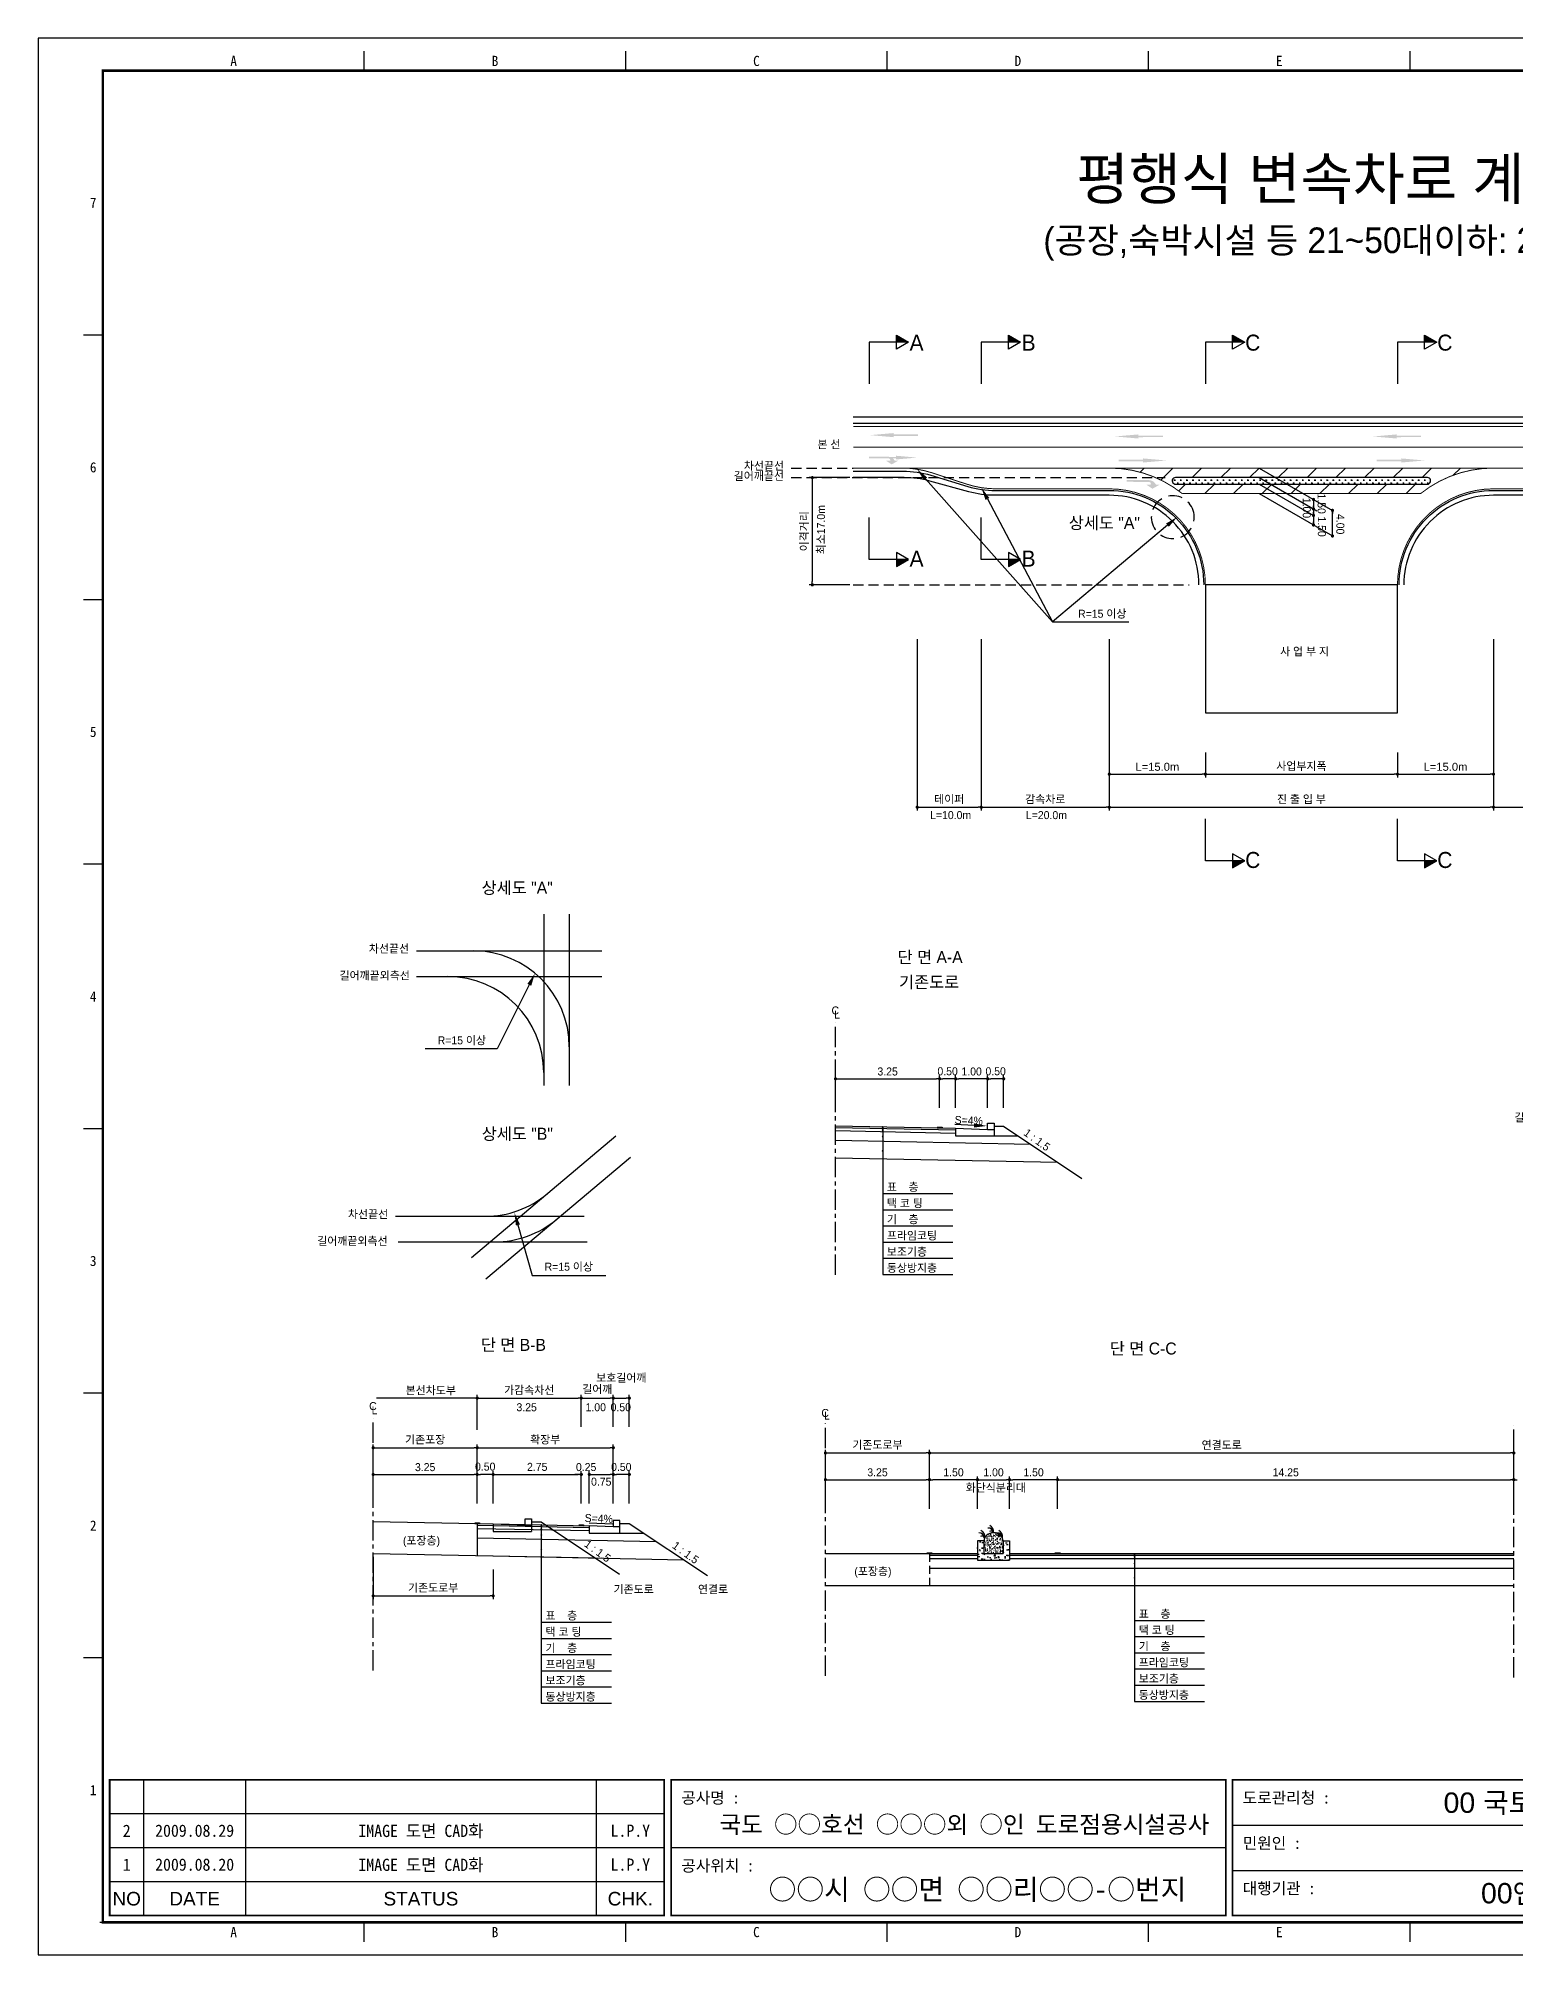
# Model space of a CAD drawing. Header units: millimetres. Extents: x 482 to 906, y -3 to 296.
# Drawn here: x 482.5 to 713.2, y -3.2 to 296.2 of the extents above; entities that cross this region are included whole.
import ezdxf
from ezdxf.enums import TextEntityAlignment as Align

# ---------------------------------------------------------------- set-up
doc = ezdxf.new("R2010")
doc.units = ezdxf.units.MM
doc.linetypes.add('CENTER', pattern=[50.8, 31.75, -6.35, 6.35, -6.35])
doc.linetypes.add('HIDDEN', pattern=[9.525, 6.35, -3.175])
for name, color, linetype in [('CC-GSTR-0004', 4, 'Continuous'), ('CM-LANE-0030', 30, 'Continuous'), ('CZ-DIMT-0002', 7, 'Continuous'), ('CZ-EXST-0002', 1, 'Continuous'), ('CZ-LIN1-0007', 7, 'Continuous'), ('CZ-LIN2-0003', 3, 'Continuous'), ('CZ-LINE-0001', 7, 'Continuous'), ('CZ-TEXT-BOX0', 7, 'Continuous'), ('TITLE', 7, 'Continuous')]:
    doc.layers.add(name, color=color, linetype=linetype)
doc.styles.add('견고딕', font='arial.ttf')
doc.styles.add('돋움', font='')
doc.styles.add('돋음체', font='')
doc.styles.get('돋움').set_extended_font_data('Dotum')
doc.styles.get('돋음체').set_extended_font_data('DotumChe')

# ---------------------------------------------------------------- blocks, each defined once
blk = doc.blocks.new('_Dot')
at = {"color": 0, "linetype": 'ByBlock', "lineweight": -2}
blk.add_line((-0.5, 0), (-1, 0), dxfattribs=at)
at = {"color": 0, "linetype": 'ByBlock', "const_width": 0.5}
blk.add_lwpolyline([(-0.25, 0, 1), (0.25, 0, 1)], format="xyb", close=True, dxfattribs=at)

msp = doc.modelspace()

# ---------------------------------------------------------------- hatches: boundary and pattern name
at = {"layer": 'CM-LANE-0030'}
h = msp.add_hatch(dxfattribs=at)
h.set_pattern_fill('ANSI31', color=256, style=0)
h.set_pattern_definition([(45, (65.451, -1.4455), (-2.245064, 2.245064), [])])
h.paths.add_polyline_path([(709.71, 229.04), (649.71, 229.04, -0.170323), (661.11, 225.04), (698.31, 225.04, -0.170323)])
h.paths.add_polyline_path([(699.39, 227.54, -0.750696), (699.66, 226.62, 0.001926), (699.54, 226.54), (659.88, 226.54, 0.001926), (659.76, 226.62, -0.750696), (660.03, 227.54)], flags=16)
at = {"layer": 'CZ-EXST-0002'}
h = msp.add_hatch(dxfattribs=at)
h.set_pattern_fill('AR-CONC', color=256, scale=0.01, style=0)
h.set_pattern_definition([(50, (-478.9853, 3542.2936), (1.8218467, -0.15939086), [0.1905, -2.0955]), (355, (-478.9853, 3542.2936), (-0.3524283, 1.9105664), [0.1524, -1.6764]), (100.451, (-478.8335, 3542.2803), (1.469425, 1.7511669), [0.1619, -1.7809]), (46.1842, (-478.9853, 3542.8016), (2.7107904, -0.4204233), [0.28575, -3.14325]), (96.6356, (-478.7594, 3542.7666), (2.3740423, 2.4742556), [0.24285, -2.67135]), (351.184, (-478.9853, 3542.8016), (2.374046, 2.4742512), [0.2286, -2.5146]), (21, (-478.7313, 3542.6746), (1.5161488, -1.0226552), [0.1905, -2.0955]), (326, (-478.7313, 3542.6746), (0.6180203, 1.8418797), [0.1524, -1.6764]), (71.4514, (-478.605, 3542.5894), (2.1341649, 0.8192286), [0.1619, -1.7809]), (37.5, (-478.9853, 3542.2936), (0.03088603, 0.84555039), [0, -1.65608, 0, -1.7018, 0, -1.68275]), (7.5, (-478.9853, 3542.2936), (0.66819663, 1.00180575), [0, -0.97028, 0, -1.61798, 0, -0.64135]), (327.5, (-479.55175, 3542.2936), (1.35590595, -0.05728744), [0, -0.635, 0, -1.9812, 0, -2.6289]), (317.5, (-479.8057, 3542.2936), (1.4812918, 0.2542649), [0, -0.8255, 0, -1.31572, 0, -1.8669])])
h.paths.add_polyline_path([(634.13, 58.45), (634.13, 61.45), (633.13, 61.45), (633.13, 59.45), (630.13, 59.45), (630.13, 61.45), (629.13, 61.45), (629.13, 58.45)])
h = msp.add_hatch(dxfattribs=at)
h.set_pattern_fill('AR-SAND', color=256, scale=0.01, style=0)
h.set_pattern_definition([(37.5, (-478.98533, 3542.29362), (-0.016000313, 0.489413237), [0, -0.38608, 0, -0.4318, 0, -0.41275]), (7.5, (-478.9853, 3542.2936), (0.44952328, 0.7168251), [0, -0.20828, 0, -0.34798, 0, -0.13335]), (327.5, (-479.29775, 3542.2936), (0.79099237, 0.001437185), [0, -0.127, 0, -0.4572, 0, -0.5969]), (317.5, (-479.29775, 3542.2936), (0.76355645, 0.22292932), [0, -0.0635, 0, -0.29972, 0, -0.3429])])
edge = h.paths.add_edge_path()
edge.add_ellipse((631.63, 61.45), major_axis=(-1.5, 0), ratio=0.829212, start_angle=180, end_angle=360)
edge.add_line((630.13, 61.45), (630.13, 59.45))
edge.add_line((630.13, 59.45), (633.13, 59.45))
edge.add_line((633.13, 59.45), (633.13, 61.45))
at = {"layer": 'CZ-LIN1-0007'}
for points in [[(616.01, 234.5), (616.01, 234.29), (619.84, 234.29), (619.84, 234.07), (616.01, 234.07), (616.01, 233.86), (612.36, 234.18)], [(654.25, 234.29), (654.25, 234.08), (658.07, 234.08), (658.07, 233.87), (654.25, 233.86), (654.25, 233.65), (650.6, 233.97)], [(694.57, 234.29), (694.57, 234.08), (698.4, 234.08), (698.4, 233.87), (694.57, 233.86), (694.57, 233.65), (690.92, 233.97)], [(615.28, 230.79, -0.267976), (616.19, 230.18), (616.74, 230.18), (615.71, 229.6), (614.88, 230.17), (615.49, 230.18, 0.504994), (615.21, 230.55), (612.16, 230.56), (612.17, 230.8)], [(616.41, 230.96), (616.41, 230.77), (612.98, 230.77), (612.98, 230.57), (616.41, 230.57), (616.41, 230.38), (619.68, 230.67)], [(654.97, 230.54), (654.97, 230.33), (651.15, 230.33), (651.15, 230.11), (654.97, 230.11), (654.97, 229.9), (658.62, 230.22)], [(695.3, 230.54), (695.3, 230.33), (691.47, 230.33), (691.47, 230.11), (695.3, 230.11), (695.3, 229.9), (698.95, 230.22)], [(655.95, 227.15, -0.267976), (656.98, 226.46), (657.61, 226.46), (656.44, 225.8), (655.49, 226.45), (656.19, 226.46, 0.504994), (655.88, 226.87), (652.41, 226.89), (652.42, 227.17)], [(623.59, 125.94), (623.59, 126.07), (622.84, 126.08), (622.84, 125.96)], [(551.37, 64.14), (551.37, 64.26), (550.62, 64.28), (550.62, 64.15)], [(567.62, 63.81), (567.62, 63.94), (566.87, 63.95), (566.87, 63.83)], [(622.01, 59.45), (622.01, 59.57), (621.26, 59.57), (621.26, 59.45)], [(642.01, 59.45), (642.01, 59.57), (641.26, 59.57), (641.26, 59.45)]]:
    msp.add_hatch(color=256, dxfattribs=at).paths.add_polyline_path(points)
at = {"layer": 'CZ-LIN2-0003'}
h = msp.add_hatch(dxfattribs=at)
h.set_pattern_fill('CROSS', color=256, scale=0.075, style=0)
h.set_pattern_definition([(0, (65.45086, -1.44546), (0.47625, 0.47625), [0.238125, -0.714375]), (90, (65.5699, -1.56452), (-0.47625, 0.47625), [0.238125, -0.714375])])
h.paths.add_polyline_path([(699.54, 226.54, -0.001926), (699.66, 226.62, 0.750696), (699.39, 227.54), (660.03, 227.54, 0.750696), (659.76, 226.62, -0.001926), (659.88, 226.54)])
at = {"layer": 'CZ-LINE-0001'}
for points in [[(616.46, 249.81), (616.46, 248.71), (618.36, 248.71)], [(633.95, 249.81), (633.95, 248.71), (635.85, 248.71)], [(668.95, 249.81), (668.95, 248.71), (670.85, 248.71)], [(698.95, 249.81), (698.95, 248.71), (700.85, 248.71)], [(618.36, 214.76), (616.46, 214.76), (616.46, 213.66)], [(635.85, 214.76), (633.95, 214.76), (633.95, 213.66)], [(670.85, 167.68), (668.95, 167.68), (668.95, 166.58)], [(700.85, 167.68), (698.95, 167.68), (698.95, 166.58)]]:
    msp.add_hatch(color=256, dxfattribs=at).paths.add_polyline_path(points)

# ---------------------------------------------------------------- linework, layer by layer
at = {"color": 0, "linetype": 'ByBlock', "lineweight": -2}
for p, q in [((681.6, 223.88), (681.6, 223.63)), ((681.6, 222.88), (681.6, 223.13)), ((681.6, 222.38), (681.6, 222.13)), ((681.6, 221.88), (681.6, 222.13)), ((684.56, 222.18), (684.56, 221.93)), ((681.6, 220.38), (681.6, 220.63)), ((684.56, 218.68), (684.56, 218.93)), ((550.75, 83.74), (550.5, 83.74)), ((713.13, 71), (713.38, 71))]:
    msp.add_line(p, q, dxfattribs=at)
at = {"color": 0, "linetype": 'ByBlock', "const_width": 0.25}
for points in [[(681.6, 224.01, 1), (681.6, 224.26, 1)], [(681.6, 222.76, 1), (681.6, 222.51, 1)], [(681.6, 222.51, 1), (681.6, 222.76, 1)], [(681.6, 221.76, 1), (681.6, 221.51, 1)], [(684.56, 222.3, 1), (684.56, 222.55, 1)], [(681.6, 220.26, 1), (681.6, 220.01, 1)], [(684.56, 218.55, 1), (684.56, 218.3, 1)], [(550.87, 83.74, 1), (551.12, 83.74, 1)], [(713.01, 71, 1), (712.76, 71, 1)]]:
    msp.add_lwpolyline(points, format="xyb", close=True, dxfattribs=at)
at = {"layer": 'CC-GSTR-0004'}
for p, q in [((625.71, 125.9), (625.71, 124.7)), ((625.71, 125.9), (630.71, 125.7)), ((630.71, 125.7), (630.71, 126.7)), ((630.71, 126.7), (631.71, 126.7)), ((631.71, 126.7), (631.71, 124.7)), ((625.71, 124.7), (631.71, 124.7)), ((630.71, 125.7), (631.71, 125.7))]:
    msp.add_line(p, q, dxfattribs=at)
for points in [[(609.71, 237.04), (779.71, 237.04)], [(609.71, 236.04), (779.71, 236.04)], [(573.25, 63.64), (572.25, 63.64), (568.5, 63.79), (568.5, 62.64), (573.25, 62.64), (573.25, 64.64), (572.25, 64.64), (572.25, 63.64)]]:
    msp.add_lwpolyline(points, dxfattribs=at)
for points in [[(609.71, 228.54), (617.51, 228.54, -0.072993), (621.82, 227.91), (621.82, 227.91), (627.6, 226.17), (627.6, 226.17, 0.072993), (631.91, 225.54), (649.71, 225.54, -0.414214), (664.46, 210.79)], [(663.71, 210.79, 0.414214), (649.71, 224.79), (631.74, 224.79, -0.067192), (627.76, 225.33), (621.66, 227, 0.067192), (617.69, 227.54), (609.71, 227.54)], [(694.96, 210.79, -0.414214), (709.71, 225.54), (748.59, 225.54), (748.59, 225.54, 0.03724), (750.82, 225.71), (768.6, 228.37, -0.03724), (770.83, 228.54), (770.83, 228.54), (779.71, 228.54)], [(779.71, 227.54), (770.74, 227.54), (770.74, 227.54, 0.034174), (768.69, 227.4), (750.73, 224.93), (750.73, 224.93, -0.034174), (748.68, 224.79), (748.68, 224.79), (709.71, 224.79, 0.414214), (695.71, 210.79)]]:
    msp.add_lwpolyline(points, format="xyb", dxfattribs=at)
at = {"layer": 'CM-LANE-0030', "const_width": 0.15}
msp.add_lwpolyline([(609.71, 232.29), (779.71, 232.29)], dxfattribs=at)
msp.add_lwpolyline([(698.31, 225.04), (661.11, 225.04, 0.170323), (649.71, 229.04), (709.71, 229.04, 0.170323)], format="xyb", close=True, dxfattribs=at)
at = {"layer": 'CZ-EXST-0002'}
for p, q in [((561.39, 159.36), (561.39, 132.58)), ((565.38, 159.36), (565.38, 132.58)), ((541.5, 153.62), (570.45, 153.62)), ((541.5, 149.6), (570.45, 149.6)), ((550.11, 105.71), (572.66, 124.7)), ((552.32, 102.35), (574.92, 121.37)), ((538.24, 112.14), (567.71, 112.14)), ((538.65, 108.14), (568.19, 108.14)), ((534.75, 64.47), (553.5, 64.09)), ((553.5, 64.09), (558.5, 63.89)), ((553.5, 64.09), (553.5, 62.89)), ((553.5, 62.89), (559.5, 62.89)), ((558.5, 64.89), (559.5, 64.89)), ((558.5, 63.89), (558.5, 64.89)), ((558.5, 63.89), (559.5, 63.89)), ((559.5, 64.89), (559.5, 62.89)), ((559.5, 64.39), (561, 64.39)), ((561, 64.39), (573.2, 56.26)), ((534.75, 59.47), (569.43, 58.77)), ((605.38, 59.45), (621.63, 59.45)), ((605.38, 54.45), (621.63, 54.45))]:
    msp.add_line(p, q, dxfattribs=at)
at = {"layer": 'CZ-LIN1-0007'}
for p, q in [((622.84, 126.08), (623.59, 126.07)), ((622.84, 125.96), (623.59, 125.94)), ((623.59, 126.07), (623.59, 125.94)), ((550.62, 64.28), (551.37, 64.26)), ((550.62, 64.15), (551.37, 64.14)), ((551.37, 64.26), (551.37, 64.14)), ((566.87, 63.95), (567.62, 63.94)), ((566.87, 63.83), (567.62, 63.81)), ((567.62, 63.94), (567.62, 63.81)), ((621.26, 59.45), (621.26, 59.57)), ((621.26, 59.57), (622.01, 59.57)), ((622.01, 59.45), (621.26, 59.45)), ((622.01, 59.57), (622.01, 59.45)), ((641.26, 59.57), (642.01, 59.57)), ((641.26, 59.45), (641.26, 59.57)), ((642.01, 59.45), (641.26, 59.45)), ((642.01, 59.57), (642.01, 59.45))]:
    msp.add_line(p, q, dxfattribs=at)
at = {"layer": 'CZ-LIN1-0007', "const_width": 0.15}
for points in [[(609.71, 235.54), (779.71, 235.54)], [(633.52, 229.04), (649.71, 229.04)], [(709.71, 229.04), (740.32, 229.04)]]:
    msp.add_lwpolyline(points, dxfattribs=at)
for points in [[(664.71, 210.79, 0.414214), (649.71, 225.79), (632.09, 225.79, -0.07872), (627.45, 226.52), (627.45, 226.52), (621.97, 228.31, 0.07872), (617.33, 229.04), (609.71, 229.04)], [(779.71, 229.04), (770.92, 229.04, 0.040295), (768.52, 228.85), (750.91, 225.98), (750.91, 225.98, -0.040295), (748.5, 225.79), (748.5, 225.79), (709.71, 225.79, 0.414214), (694.71, 210.79)]]:
    msp.add_lwpolyline(points, format="xyb", dxfattribs=at)
at = {"layer": 'CZ-LIN1-0007', "linetype": 'HIDDEN', "const_width": 0.15}
msp.add_lwpolyline([(617.33, 229.04), (633.52, 229.04)], dxfattribs=at)
at = {"layer": 'CZ-LIN2-0003'}
for p, q in [((606.96, 126.28), (625.71, 125.9)), ((606.96, 126.03), (625.71, 125.65)), ((631.71, 126.2), (633.21, 126.2)), ((633.21, 126.2), (645.42, 118.07)), ((606.96, 125.53), (625.71, 125.15)), ((606.96, 124.03), (637.39, 123.42)), ((631.71, 124.7), (635.46, 124.7)), ((606.96, 121.28), (641.64, 120.58)), ((551, 64.14), (551, 59.14)), ((551, 64.14), (568.5, 63.79)), ((551, 63.89), (568.5, 63.54)), ((551, 63.39), (568.5, 63.04)), ((573.25, 64.14), (574.75, 64.14)), ((574.75, 64.14), (586.95, 56.01)), ((551, 61.89), (578.96, 61.33)), ((573.25, 62.64), (577, 62.64)), ((630.13, 61.45), (629.13, 61.45)), ((629.13, 61.45), (629.13, 58.45)), ((630.13, 61.45), (630.13, 59.45)), ((633.13, 61.45), (633.13, 59.45)), ((633.13, 61.45), (634.13, 61.45)), ((634.13, 61.45), (634.13, 58.45)), ((551, 59.14), (583.21, 58.5)), ((621.63, 59.45), (629.13, 59.45)), ((621.63, 59.2), (629.13, 59.2)), ((621.63, 58.7), (629.13, 58.7)), ((621.63, 57.2), (712.88, 57.2)), ((629.13, 58.45), (634.13, 58.45)), ((630.13, 59.45), (633.13, 59.45)), ((634.13, 59.45), (712.88, 59.45)), ((634.13, 59.2), (712.88, 59.2)), ((634.13, 58.7), (712.88, 58.7)), ((621.63, 54.45), (712.88, 54.45))]:
    msp.add_line(p, q, dxfattribs=at)
msp.add_lwpolyline([(659.76, 226.62, -0.001926), (659.88, 226.54), (699.54, 226.54, -0.001926), (699.66, 226.62, 0.750696), (699.39, 227.54), (660.03, 227.54, 0.750696)], format="xyb", close=True, dxfattribs=at)
msp.add_lwpolyline([(694.71, 210.79), (664.71, 210.79), (664.71, 190.79), (694.71, 190.79)], close=True, dxfattribs=at)
for centre, radius, start, end in [((550.38, 138.62), 15, 0, 90), ((546.39, 134.6), 15, 0, 90), ((552.27, 127.14), 15, 270, 310.097), ((553.72, 123.14), 15, 270, 310.097), ((629.26, 62.13), 1, 347.1802, 67.3267), ((630.76, 62.57), 0.88, 7.8639, 92.7752), ((631.22, 62.54), 0.44, 19.771, 124.0366), ((630.65, 62.91), 1, 347.1802, 67.3267), ((632.05, 62.13), 1, 347.1802, 67.3267), ((629.37, 61.79), 0.88, 7.8639, 92.7752), ((629.83, 61.76), 0.44, 19.771, 124.0366), ((632.15, 61.79), 0.88, 7.8639, 92.7752), ((632.61, 61.76), 0.44, 19.771, 124.0366)]:
    msp.add_arc(centre, radius, start, end, dxfattribs=at)
msp.add_ellipse((631.63, 61.45), major_axis=(-1.5, 0), ratio=0.829212, start_param=3.141593, end_param=6.283185, dxfattribs=at)
at = {"layer": 'CZ-LINE-0001'}
for p, q in [((618.36, 248.71), (612.22, 248.71)), ((612.22, 248.71), (612.22, 242.17)), ((616.46, 247.61), (616.46, 249.81)), ((616.46, 249.81), (618.36, 248.71)), ((618.36, 248.71), (616.46, 247.61)), ((635.85, 248.71), (629.71, 248.71)), ((629.71, 248.71), (629.71, 242.17)), ((633.95, 247.61), (633.95, 249.81)), ((633.95, 249.81), (635.85, 248.71)), ((635.85, 248.71), (633.95, 247.61)), ((670.85, 248.71), (664.71, 248.71)), ((664.71, 248.71), (664.71, 242.17)), ((668.95, 247.61), (668.95, 249.81)), ((668.95, 249.81), (670.85, 248.71)), ((670.85, 248.71), (668.95, 247.61)), ((700.85, 248.71), (694.71, 248.71)), ((694.71, 248.71), (694.71, 242.17)), ((698.95, 247.61), (698.95, 249.81)), ((698.95, 249.81), (700.85, 248.71)), ((700.85, 248.71), (698.95, 247.61)), ((609.21, 227.54), (602.83, 227.54)), ((673.11, 229.04), (684.56, 222.43)), ((673.11, 227.54), (682.1, 222.35)), ((603.33, 227.04), (603.33, 211.29)), ((673.11, 226.54), (681.6, 221.63)), ((673.11, 225.04), (684.56, 218.43)), ((681.6, 223.63), (681.6, 220.13)), ((684.56, 218.43), (684.56, 222.43)), ((612.22, 214.76), (612.22, 221.3)), ((629.71, 214.76), (629.71, 221.3)), ((618.36, 214.76), (616.46, 215.85)), ((616.46, 215.85), (616.46, 213.66)), ((635.85, 214.76), (633.95, 215.85)), ((633.95, 215.85), (633.95, 213.66)), ((618.36, 214.76), (612.22, 214.76)), ((616.46, 213.66), (618.36, 214.76)), ((635.85, 214.76), (629.71, 214.76)), ((633.95, 213.66), (635.85, 214.76)), ((609.21, 210.79), (602.83, 210.79)), ((640.82, 205.02), (652.76, 205.02)), ((619.71, 202.32), (619.71, 175.55)), ((629.71, 202.32), (629.71, 175.55)), ((629.71, 202.32), (629.71, 175.55)), ((649.71, 202.32), (649.71, 175.55)), ((709.71, 202.32), (709.71, 175.55)), ((649.71, 184.6), (649.71, 175.55)), ((649.71, 184.6), (649.71, 180.72)), ((664.71, 184.6), (664.71, 180.72)), ((664.71, 184.6), (664.71, 180.72)), ((694.71, 184.6), (694.71, 180.72)), ((694.71, 184.6), (694.71, 180.72)), ((709.71, 184.6), (709.71, 180.72)), ((709.71, 184.6), (709.71, 175.55)), ((650.21, 181.22), (664.21, 181.22)), ((665.21, 181.22), (694.21, 181.22)), ((695.21, 181.22), (709.21, 181.22)), ((620.21, 176.05), (629.21, 176.05)), ((630.21, 176.05), (649.21, 176.05)), ((650.21, 176.05), (709.21, 176.05)), ((664.71, 167.68), (664.71, 174.22)), ((694.71, 167.68), (694.71, 174.22)), ((710.21, 176.05), (749.21, 176.05)), ((670.85, 167.68), (664.71, 167.68)), ((670.85, 167.68), (668.95, 168.78)), ((668.95, 168.78), (668.95, 166.58)), ((668.95, 166.58), (670.85, 167.68)), ((700.85, 167.68), (694.71, 167.68)), ((700.85, 167.68), (698.95, 168.78)), ((698.95, 168.78), (698.95, 166.58)), ((698.95, 166.58), (700.85, 167.68)), ((606.96, 129.07), (606.96, 134.12)), ((607.46, 133.62), (622.71, 133.62)), ((623.21, 129.07), (623.21, 134.12)), ((623.21, 129.07), (623.21, 134.12)), ((625.21, 133.62), (623.71, 133.62)), ((625.71, 129.07), (625.71, 134.12)), ((625.71, 129.07), (625.71, 134.12)), ((630.21, 133.62), (626.21, 133.62)), ((630.71, 129.07), (630.71, 134.12)), ((630.71, 131.51), (630.71, 134.12)), ((632.71, 133.62), (631.21, 133.62)), ((633.21, 129.07), (633.21, 134.12)), ((614.32, 126.14), (614.32, 103.06)), ((614.32, 115.71), (625.25, 115.71)), ((614.32, 113.18), (625.25, 113.18)), ((614.32, 110.65), (625.25, 110.65)), ((614.32, 108.12), (625.25, 108.12)), ((614.32, 105.59), (625.25, 105.59)), ((614.32, 103.06), (625.25, 103.06)), ((551, 78.76), (551, 84.24)), ((551, 79.26), (551, 84.24)), ((567.25, 79.26), (567.25, 84.24)), ((567.25, 79.26), (567.25, 84.24)), ((572.25, 79.26), (572.25, 84.24)), ((572.25, 79.26), (572.25, 84.24)), ((574.75, 79.26), (574.75, 84.24)), ((551, 83.74), (535.25, 83.74)), ((551.5, 83.74), (566.75, 83.74)), ((567.75, 83.74), (571.75, 83.74)), ((572.75, 83.74), (574.25, 83.74)), ((534.75, 72.31), (534.75, 76.49)), ((535.25, 75.99), (550.5, 75.99)), ((551, 72.31), (551, 76.49)), ((551, 72.31), (551, 76.49)), ((551.5, 75.99), (571.75, 75.99)), ((572.25, 72.31), (572.25, 76.49)), ((605.38, 71.5), (605.38, 75.67)), ((605.88, 75.17), (621.13, 75.17)), ((621.63, 71.5), (621.63, 75.67)), ((621.63, 71.5), (621.63, 75.67)), ((622.13, 75.17), (712.38, 75.17)), ((712.88, 71.5), (712.88, 75.67)), ((534.75, 67.26), (534.75, 72.31)), ((551, 67.26), (551, 72.31)), ((551, 67.26), (551, 72.31)), ((553.5, 67.26), (553.5, 72.31)), ((553.5, 67.26), (553.5, 72.31)), ((567.25, 67.26), (567.25, 72.31)), ((567.25, 67.26), (567.25, 72.31)), ((568.5, 67.26), (568.5, 72.31)), ((568.5, 67.26), (568.5, 72.31)), ((572.25, 69.71), (572.25, 72.31)), ((572.25, 67.26), (572.25, 72.31)), ((574.75, 67.26), (574.75, 72.31)), ((535.25, 71.81), (550.5, 71.81)), ((553, 71.81), (551.5, 71.81)), ((554, 71.81), (566.75, 71.81)), ((566.75, 71.81), (566.25, 71.81)), ((569, 71.81), (569.5, 71.81)), ((569, 71.81), (571.75, 71.81)), ((574.25, 71.81), (572.75, 71.81)), ((605.38, 66.45), (605.38, 71.5)), ((605.88, 71), (621.13, 71)), ((621.63, 66.45), (621.63, 71.5)), ((621.63, 66.45), (621.63, 71.5)), ((628.63, 71), (622.13, 71)), ((629.13, 66.45), (629.13, 71.5)), ((629.13, 66.45), (629.13, 71.5)), ((629.63, 71), (633.63, 71)), ((634.13, 66.45), (634.13, 71.5)), ((634.13, 66.45), (634.13, 71.5)), ((641.13, 71), (634.63, 71)), ((641.63, 66.45), (641.63, 71.5)), ((641.63, 66.45), (641.63, 71.5)), ((642.13, 71), (712.38, 71)), ((712.88, 66.45), (712.88, 71.5)), ((712.88, 66.45), (712.88, 71.5)), ((561.01, 63.95), (561.01, 36.08)), ((534.75, 58.97), (534.75, 52.35)), ((553.5, 56.96), (553.5, 52.35)), ((653.66, 59.45), (653.66, 36.36)), ((535.25, 52.85), (553, 52.85)), ((561.01, 48.74), (571.95, 48.74)), ((653.66, 49.02), (664.6, 49.02)), ((561.01, 46.21), (571.95, 46.21)), ((653.66, 46.49), (664.6, 46.49)), ((561.01, 43.68), (571.95, 43.68)), ((653.66, 43.96), (664.6, 43.96)), ((561.01, 41.15), (571.95, 41.15)), ((653.66, 41.43), (664.6, 41.43)), ((561.01, 38.62), (571.95, 38.62)), ((561.01, 36.08), (571.95, 36.08)), ((653.66, 38.9), (664.6, 38.9)), ((653.66, 36.36), (664.6, 36.36))]:
    msp.add_line(p, q, dxfattribs=at)
at = {"layer": 'CZ-LINE-0001', "linetype": 'HIDDEN', "ltscale": 0.25}
for p, q in [((600.05, 229.04), (609.71, 229.04)), ((600.05, 227.54), (658.44, 227.54)), ((609.71, 210.79), (662.19, 210.79))]:
    msp.add_line(p, q, dxfattribs=at)
at = {"layer": 'CZ-LINE-0001', "linetype": 'HIDDEN', "ltscale": 0.35}
msp.add_line((662.95, 221.76), (662.95, 221.76), dxfattribs=at)
at = {"layer": 'CZ-LINE-0001', "linetype": 'CENTER', "ltscale": 0.1}
for p, q in [((606.96, 103), (606.96, 142.38)), ((534.75, 41.19), (534.75, 80.57)), ((605.38, 40.37), (605.38, 79.75)), ((712.88, 40.12), (712.88, 79.5))]:
    msp.add_line(p, q, dxfattribs=at)
at = {"layer": 'CZ-LINE-0001', "linetype": 'HIDDEN', "ltscale": 0.2}
msp.add_line((621.63, 59.45), (621.63, 54.45), dxfattribs=at)
at = {"layer": 'CZ-LINE-0001'}
for points in [[(621.01, 227.36), (640.82, 205.02)], [(630.67, 224.21), (640.82, 205.02)], [(658.79, 220.11), (640.82, 205.02)], [(559.13, 148.3), (554.12, 138.28), (542.89, 138.28)], [(628.59, 126.34), (625.58, 126.46)], [(557.36, 110.79), (559.59, 102.91), (571.08, 102.91)], [(572.14, 64.05), (568.5, 64.2)]]:
    msp.add_lwpolyline(points, dxfattribs=at)
at = {"layer": 'CZ-LINE-0001', "linetype": 'HIDDEN', "ltscale": 0.35}
msp.add_arc((659.62, 221.36), 3.35, 6.7667, 6.749, dxfattribs=at)
at = {"layer": 'CZ-LINE-0001', "linetype": 'ByBlock'}
for centre, start, end in [((614.32, 126.08), 0, 180), ((614.32, 126.08), 0, 180), ((614.32, 126.08), 180, 0), ((614.32, 126.08), 180, 0), ((614.32, 125.88), 0, 180), ((614.32, 125.88), 0, 180), ((614.32, 125.88), 180, 0), ((614.32, 125.88), 180, 0), ((614.32, 125.64), 0, 180), ((614.32, 125.64), 0, 180), ((614.32, 125.64), 180, 0), ((614.32, 125.64), 180, 0), ((614.31, 125.39), 0, 180), ((614.31, 125.39), 0, 180), ((614.31, 125.39), 180, 0), ((614.31, 125.39), 180, 0), ((614.31, 124.59), 0, 180), ((614.31, 124.59), 0, 180), ((614.31, 124.59), 180, 0), ((614.31, 124.59), 180, 0), ((614.31, 122.36), 0, 180), ((614.31, 122.36), 0, 180), ((614.31, 122.36), 180, 0), ((614.31, 122.36), 180, 0), ((561.01, 63.2), 0, 180), ((561.01, 63.2), 0, 180), ((561.01, 63.2), 180, 0), ((561.01, 63.2), 180, 0), ((561.01, 63.89), 0, 180), ((561.01, 63.89), 0, 180), ((561.01, 63.89), 180, 0), ((561.01, 63.89), 180, 0), ((561.01, 63.68), 0, 180), ((561.01, 63.68), 0, 180), ((561.01, 63.68), 180, 0), ((561.01, 63.68), 180, 0), ((561.01, 63.45), 0, 180), ((561.01, 63.45), 0, 180), ((561.01, 63.45), 180, 0), ((561.01, 63.45), 180, 0), ((561.01, 62.4), 0, 180), ((561.01, 62.4), 0, 180), ((561.01, 62.4), 180, 0), ((561.01, 62.4), 180, 0), ((561.01, 60.17), 0, 180), ((561.01, 60.17), 0, 180), ((561.01, 60.17), 180, 0), ((561.01, 60.17), 180, 0), ((653.65, 58.7), 0, 180), ((653.65, 58.7), 0, 180), ((653.65, 58.7), 180, 0), ((653.65, 58.7), 180, 0), ((653.65, 57.9), 0, 180), ((653.65, 57.9), 0, 180), ((653.65, 57.9), 180, 0), ((653.65, 57.9), 180, 0), ((653.66, 59.39), 0, 180), ((653.66, 59.39), 0, 180), ((653.66, 59.39), 180, 0), ((653.66, 59.39), 180, 0), ((653.66, 59.18), 0, 180), ((653.66, 59.18), 0, 180), ((653.66, 59.18), 180, 0), ((653.66, 59.18), 180, 0), ((653.66, 58.95), 0, 180), ((653.66, 58.95), 0, 180), ((653.66, 58.95), 180, 0), ((653.66, 58.95), 180, 0), ((653.65, 55.67), 0, 180), ((653.65, 55.67), 0, 180), ((653.65, 55.67), 180, 0), ((653.65, 55.67), 180, 0)]:
    msp.add_arc(centre, 0.0625, start, end, dxfattribs=at)
at = {"layer": 'CZ-LINE-0001'}
for points in [[(620.76, 227.14), (619.68, 228.86), (621.26, 227.58)], [(630.38, 224.05), (629.74, 225.97), (630.97, 224.36)], [(658.57, 220.37), (660.32, 221.4), (659, 219.85)], [(558.83, 148.45), (560.02, 150.09), (559.43, 148.15)], [(628.6, 126.68), (630.58, 126.26), (628.57, 126.01)], [(557.04, 110.7), (556.81, 112.72), (557.68, 110.88)]]:
    msp.add_solid(points, dxfattribs=at)
at = {"layer": 'TITLE', "color": 7, "linetype": 'Continuous'}
for p, q in [((533.37, 291.13), (533.37, 294.15)), ((574.19, 291.13), (574.19, 294.15)), ((615.02, 291.13), (615.02, 294.15)), ((655.84, 291.13), (655.84, 294.15)), ((696.67, 291.13), (696.67, 294.15)), ((492.54, 249.8), (489.52, 249.8)), ((492.54, 208.47), (489.52, 208.47)), ((492.54, 167.14), (489.52, 167.14)), ((492.54, 125.81), (489.52, 125.81)), ((492.54, 84.49), (489.52, 84.49)), ((492.54, 43.16), (489.52, 43.16)), ((533.37, -1.2), (533.37, 1.83)), ((574.19, -1.2), (574.19, 1.83)), ((615.02, -1.2), (615.02, 1.83)), ((655.84, -1.2), (655.84, 1.83)), ((696.67, -1.2), (696.67, 1.83))]:
    msp.add_line(p, q, dxfattribs=at)
at = {"layer": 'TITLE', "ltscale": 150}
for p, q in [((498.91, 24.11), (498.91, 2.89)), ((514.83, 24.11), (514.83, 2.89)), ((569.6, 24.11), (569.6, 2.89)), ((580.21, 18.8), (493.6, 18.8)), ((668.95, 17.04), (755.56, 17.04)), ((580.21, 13.5), (493.6, 13.5)), ((667.89, 13.5), (581.28, 13.5)), ((668.95, 9.96), (755.56, 9.96)), ((580.21, 8.19), (493.6, 8.19))]:
    msp.add_line(p, q, dxfattribs=at)
at = {"layer": 'TITLE'}
msp.add_line((900.9, 1.83), (492.04, 1.83), dxfattribs=at)
msp.add_lwpolyline([(482.46, -3.21), (905.82, -3.21), (905.82, 296.17), (482.46, 296.17)], close=True, dxfattribs=at)
at = {"layer": 'TITLE', "linetype": 'Continuous', "const_width": 0.403}
msp.add_lwpolyline([(492.54, 1.83), (492.54, 291.13), (900.79, 291.13), (900.79, 1.83)], close=True, dxfattribs=at)
at = {"layer": 'TITLE', "ltscale": 150, "const_width": 0.265}
for points in [[(493.6, 24.11), (580.21, 24.11), (580.21, 2.89), (493.6, 2.89)], [(581.28, 24.11), (667.89, 24.11), (667.89, 2.89), (581.28, 2.89)], [(755.56, 2.89), (668.95, 2.89), (668.95, 24.11), (755.56, 24.11)]]:
    msp.add_lwpolyline(points, close=True, dxfattribs=at)

# ---------------------------------------------------------------- block references
at = {"layer": 'CZ-LINE-0001', "xscale": 0.5, "yscale": 0.5, "zscale": 0.5}
for p, rotation in [((603.33, 227.54), 90), ((603.33, 210.79), 270), ((649.71, 181.22), 180), ((664.71, 181.22), 180), ((694.71, 181.22), 180), ((619.71, 176.05), 180), ((629.71, 176.05), 180), ((649.71, 176.05), 180), ((709.71, 176.05), 180), ((606.96, 133.62), 180), ((623.21, 133.62), 180), ((625.71, 133.62), 180), ((630.71, 133.62), 180), ((551, 83.74), 180), ((567.25, 83.74), 180), ((572.25, 83.74), 180), ((534.75, 75.99), 180), ((551, 75.99), 180), ((605.38, 75.17), 180), ((621.63, 75.17), 180), ((534.75, 71.81), 180), ((551, 71.81), 180), ((553.5, 71.81), 180), ((568.5, 71.81), 180), ((568.5, 71.81), 180), ((572.25, 71.81), 180), ((605.38, 71), 180), ((621.63, 71), 180), ((629.13, 71), 180), ((634.13, 71), 180), ((641.63, 71), 180), ((534.75, 52.85), 180)]:
    msp.add_blockref('_Dot', p, dxfattribs=dict(at, rotation=rotation))
for p in [(664.71, 181.22), (694.71, 181.22), (709.71, 181.22), (629.71, 176.05), (649.71, 176.05), (709.71, 176.05), (623.21, 133.62), (625.71, 133.62), (630.71, 133.62), (633.21, 133.62), (567.25, 83.74), (572.25, 83.74), (574.75, 83.74), (551, 75.99), (572.25, 75.99), (621.63, 75.17), (712.88, 75.17), (551, 71.81), (553.5, 71.81), (567.25, 71.81), (567.25, 71.81), (572.25, 71.81), (574.75, 71.81), (621.63, 71), (629.13, 71), (634.13, 71), (641.63, 71), (712.88, 71), (553.5, 52.85)]:
    msp.add_blockref('_Dot', p, dxfattribs=at)

# ---------------------------------------------------------------- texts
at = {"layer": 'CZ-DIMT-0002', "style": '돋움'}
for s, height, p in [('A', 2.5, (619.61, 248.63)), ('B', 2.5, (637.11, 248.63)), ('C', 2.5, (672.11, 248.63)), ('C', 2.5, (702.11, 248.63)), ('본 선', 1.25, (605.93, 232.73)), ('길어깨끝선', 1.25, (594.98, 227.78)), ('차선끝선', 1.25, (595.78, 229.38)), ('상세도 "A"', 1.875, (648.93, 220.47)), ('A', 2.5, (619.61, 214.89)), ('B', 2.5, (637.11, 214.89)), ('R=15 이상', 1.25, (648.61, 206.28)), ('사 업 부 지', 1.25, (680.2, 200.38)), ('L=10.0m', 1.25, (624.93, 174.82)), ('L=20.0m', 1.25, (639.89, 174.82)), ('C', 2.5, (672.11, 167.81)), ('C', 2.5, (702.11, 167.81)), ('차선끝선', 1.25, (537.22, 153.96)), ('길어깨끝외측선', 1.25, (534.99, 149.76)), ('C', 1.25, (606.92, 144.3)), ('L', 1.25, (607.19, 143.65)), ('R=15 이상', 1.25, (548.6, 139.63)), ('차선끝선', 1.25, (533.96, 112.47)), ('길어깨끝외측선', 1.25, (531.51, 108.29)), ('R=15 이상', 1.25, (565.3, 104.27)), ('C', 1.25, (534.71, 82.5)), ('L', 1.25, (534.97, 81.84)), ('C', 1.25, (605.34, 81.42)), ('L', 1.25, (605.61, 81.02))]:
    msp.add_text(s, height=height, dxfattribs=at).set_placement(p, align=Align.MIDDLE_CENTER)
msp.add_text('최소17.0m', height=1.25, rotation=90, dxfattribs=at).set_placement((605.31, 215.57))
for s, rotation, p in [('S=4%', 357.7094, (627.76, 127.13)), ('1 : 1.5', 323.8881, (638.42, 124.09)), ('S=4%', 357.7094, (569.98, 64.94)), ('1 : 1.5', 323.8881, (569.8, 59.85)), ('1 : 1.5', 323.8881, (583.55, 59.6))]:
    msp.add_text(s, height=1.25, rotation=rotation, dxfattribs=at).set_placement(p, align=Align.MIDDLE_CENTER)
for s, p in [('길어깨외측선', (712.96, 126.96)), ('표    층', (614.97, 116.1)), ('택 코 팅', (614.97, 113.57)), ('기    층', (614.97, 111.04)), ('프라임코팅', (614.97, 108.51)), ('보조기층', (614.97, 105.98)), ('동상방지층', (614.97, 103.45)), ('3.25', (557.13, 81.69)), ('1.00', (567.92, 81.69)), ('0.50', (571.83, 81.69)), ('화단식분리대', (627.28, 69.12)), ('(포장층)', (539.4, 60.85)), ('(포장층)', (609.9, 56.06)), ('기존도로', (572.29, 53.25)), ('연결로', (585.48, 53.25)), ('표    층', (561.66, 49.13)), ('택 코 팅', (561.66, 46.6)), ('표    층', (654.31, 49.41)), ('택 코 팅', (654.31, 46.88)), ('기    층', (561.66, 44.07)), ('기    층', (654.31, 44.35)), ('프라임코팅', (561.66, 41.54)), ('프라임코팅', (654.31, 41.82)), ('보조기층', (561.66, 39.01)), ('보조기층', (654.31, 39.29)), ('동상방지층', (561.66, 36.47)), ('동상방지층', (654.31, 36.75))]:
    msp.add_text(s, height=1.25, dxfattribs=at).set_placement(p)
at = {"layer": 'CZ-DIMT-0002', "char_height": 1.25, "attachment_point": 5, "rotation": 270, "style": '돋움'}
for s, insert in [('1.50', (682.85, 223.47)), ('1.00', (680.53, 222.8)), ('4.00', (685.78, 220.27)), ('1.50', (682.89, 219.89))]:
    msp.add_mtext(s, dxfattribs=dict(at, insert=insert))
at = {"layer": 'CZ-DIMT-0002', "insert": (543.75, 84.88), "char_height": 1.25, "attachment_point": 5, "style": '돋움'}
msp.add_mtext('본선차도부', dxfattribs=at)
at = {"layer": 'CZ-LINE-0001', "insert": (602.13, 219.16), "char_height": 1.25, "attachment_point": 5, "rotation": 90, "style": '돋움'}
msp.add_mtext('\\A1;이격거리', dxfattribs=at)
at = {"layer": 'CZ-LINE-0001', "char_height": 1.25, "attachment_point": 5, "style": '돋움'}
for s, insert in [('\\A1;{\\fArial|b0|i0|c0|p32;L=15.0m}', (657.21, 182.36)), ('\\A1;사업부지폭', (679.71, 182.41)), ('\\A1;{\\fArial|b0|i0|c0|p32;L=15.0m}', (702.21, 182.36)), ('\\A1;테이퍼', (624.71, 177.24)), ('\\A1;감속차로', (639.71, 177.24)), ('\\A1;진 출 입 부', (679.71, 177.24)), ('\\A1;3.25', (615.09, 134.76)), ('\\A1;0.50', (624.46, 134.79)), ('\\A1;1.00', (628.21, 134.76)), ('\\A1;0.50', (631.96, 134.79)), ('\\A1;보호길어깨', (573.5, 86.85)), ('\\A1;가감속차선', (559.12, 84.93)), ('\\A1;길어깨', (569.75, 85.06)), ('\\A1;기존포장', (542.87, 77.19)), ('\\A1;확장부', (561.62, 77.19)), ('\\A1;기존도로부', (613.51, 76.37)), ('\\A1;연결도로', (667.26, 76.36)), ('\\A1;3.25', (542.87, 72.95)), ('\\A1;0.50', (552.25, 73.03)), ('\\A1;2.75', (560.37, 72.99)), ('\\A1;0.25', (568.01, 72.96)), ('\\A1;0.50', (573.5, 72.98)), ('\\A1;3.25', (613.51, 72.14)), ('\\A1;1.50', (625.38, 72.14)), ('\\A1;1.00', (631.63, 72.14)), ('\\A1;1.50', (637.88, 72.14)), ('\\A1;14.25', (677.26, 72.14)), ('\\A1;0.75', (570.37, 70.68)), ('\\A1;기존도로부', (544.12, 54.04))]:
    msp.add_mtext(s, dxfattribs=dict(at, insert=insert))
at = {"layer": 'CZ-TEXT-BOX0', "style": '돋움'}
for s, p in [('상세도 "A"', (557.24, 163.47)), ('단 면 A-A', (621.73, 152.63)), ('기존도로', (621.58, 148.73)), ('상세도 "B"', (557.26, 125.04)), ('단 면 B-B', (556.65, 92.06)), ('단 면 C-C', (655.01, 91.49))]:
    msp.add_text(s, height=1.875, dxfattribs=at).set_placement(p, align=Align.MIDDLE_CENTER)
at = {"layer": 'TITLE', "color": 3, "linetype": 'Continuous', "style": '돋음체'}
for s, p in [('A', (512.96, 292.64)), ('B', (553.78, 292.64)), ('C', (594.6, 292.64)), ('D', (635.43, 292.64)), ('E', (676.25, 292.64)), ('7', (491.03, 270.47)), ('6', (491.03, 229.14)), ('5', (491.03, 187.81)), ('4', (491.03, 146.48)), ('3', (491.03, 105.16)), ('2', (491.03, 63.83)), ('1', (491.03, 22.5)), ('A', (512.96, 0.32)), ('B', (553.78, 0.32)), ('C', (594.6, 0.32)), ('D', (635.43, 0.32)), ('E', (676.25, 0.32))]:
    msp.add_text(s, height=1.59, dxfattribs=at).set_placement(p, align=Align.MIDDLE)
at = {"layer": 'TITLE', "style": '돋움'}
for s, height, p in [('평행식 변속차로 계획평면도', 6.5, (695.88, 274.25)), ('(공장,숙박시설 등 21~50대이하: 2차로 1개소연결)', 4, (695.93, 264.62))]:
    msp.add_text(s, height=height, dxfattribs=at).set_placement(p, align=Align.MIDDLE_CENTER)
at = {"layer": 'TITLE', "style": '돋음체'}
for s, p in [('공사명 : ', (582.87, 20.4)), ('도로관리청 :', (670.54, 20.4)), ('민원인 :', (670.54, 13.32)), ('공사위치 :', (582.87, 9.79)), ('대행기관 :', (670.54, 6.25))]:
    msp.add_text(s, height=1.804, dxfattribs=at).set_placement(p)
at = {"layer": 'TITLE', "color": 7, "linetype": 'Continuous'}
for s, height, style, p in [('00 국토 관리 사무소', 3.1832, '견고딕', (720.21, 20.57)), ('국도 ○○호선 ○○○외 ○인 도로점용시설공사', 2.7, '돋음체', (627.08, 17.18)), ('○○시 ○○면 ○○리○○-○번지', 3.1832, '돋음체', (629.11, 7.02)), ('00엔지니어링', 3.183, '견고딕', (720.21, 6.43))]:
    msp.add_text(s, height=height, dxfattribs=dict(at, style=style)).set_placement(p, align=Align.MIDDLE)
at = {"layer": 'TITLE', "color": 1, "linetype": 'Continuous', "style": '돋음체'}
msp.add_text('2', height=1.91, dxfattribs=at).set_placement((496.26, 16.15), align=Align.MIDDLE)
at = {"layer": 'TITLE', "linetype": 'Continuous'}
for s, height, style, p in [('2009.08.29', 1.91, '돋음체', (506.87, 16.15)), ('L.P.Y', 1.91, '돋음체', (574.91, 16.15)), ('1', 1.91, '돋음체', (496.26, 10.85)), ('2009.08.20', 1.91, '돋음체', (506.87, 10.85)), ('L.P.Y', 1.91, '돋음체', (574.91, 10.85)), ('NO', 2.122, '견고딕', (496.26, 5.54)), ('DATE', 2.122, '견고딕', (506.87, 5.54)), ('STATUS', 2.122, '견고딕', (542.21, 5.54)), ('CHK.', 2.122, '견고딕', (574.91, 5.54))]:
    msp.add_text(s, height=height, dxfattribs=dict(at, style=style)).set_placement(p, align=Align.MIDDLE)
at = {"layer": 'TITLE', "style": '돋음체'}
for p in [(542.21, 16.15), (542.21, 10.85)]:
    msp.add_text('IMAGE 도면 CAD화', height=1.9099, dxfattribs=at).set_placement(p, align=Align.MIDDLE)

doc.saveas('drawing.dxf')
